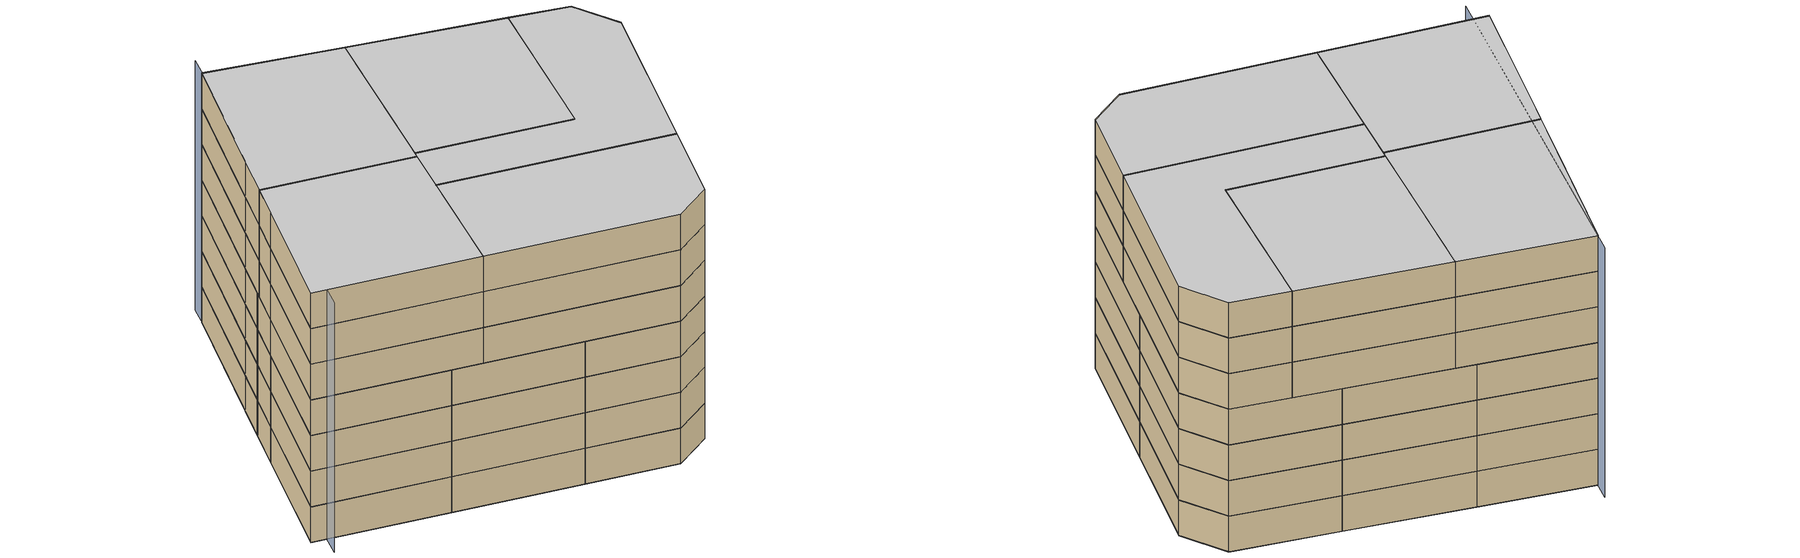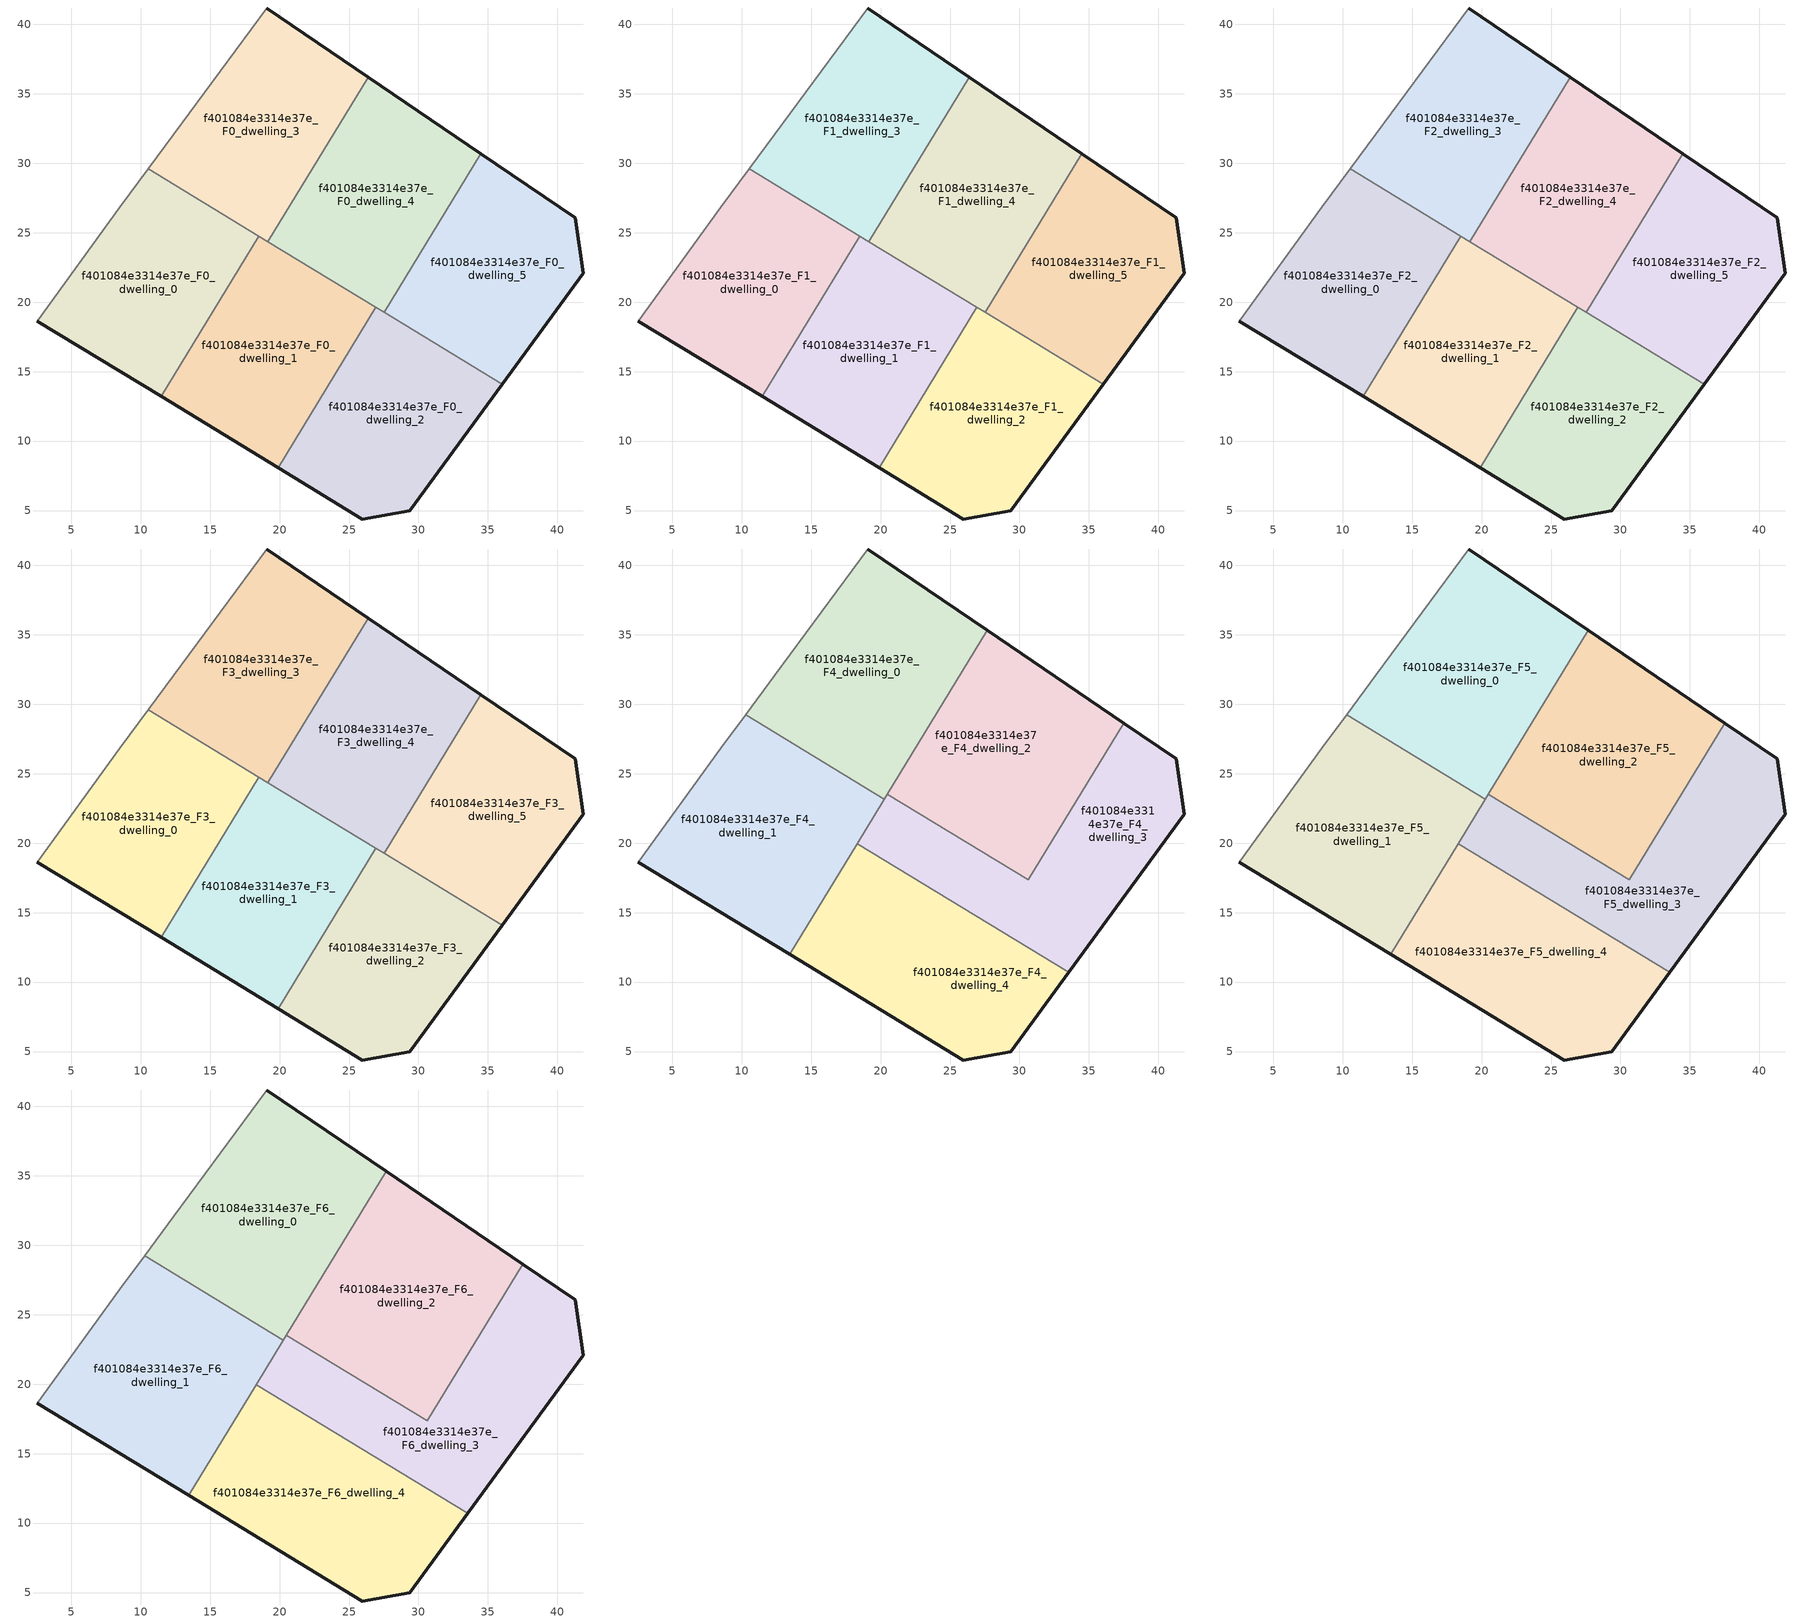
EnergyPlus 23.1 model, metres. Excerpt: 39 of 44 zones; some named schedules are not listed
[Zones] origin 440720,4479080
f401084e3314e37e_F0_dwelling_0
 floor ground (EU_floor_Construction): 11.46,13.21 18.49,24.76 10.54,29.6 8.5,26.84 2.54,18.64 z0
 wall outside (EU_wall_Construction): 11.46,13.21 2.54,18.64 z0:3
 wall to f401084e3314e37e_F0_dwelling_1 (EU_wall_Construction): 18.49,24.76 11.46,13.21 z0:3
 wall adiabatic (EU_wall_Construction): 2.54,18.64 8.5,26.84 10.54,29.6 z0:3
 wall to f401084e3314e37e_F0_dwelling_3 (EU_wall_Construction): 10.54,29.6 18.49,24.76 z0:3
f401084e3314e37e_F0_dwelling_1
 floor ground (EU_floor_Construction): 19.9,8.08 26.93,19.62 18.49,24.76 11.46,13.21 z0
 wall outside (EU_wall_Construction): 19.9,8.08 11.46,13.21 z0:3
 wall to f401084e3314e37e_F0_dwelling_2 (EU_wall_Construction): 26.93,19.62 19.9,8.08 z0:3
 wall to f401084e3314e37e_F0_dwelling_4 (EU_wall_Construction): 19.16,24.35 26.93,19.62 z0:3
 wall to f401084e3314e37e_F0_dwelling_3 (EU_wall_Construction): 18.49,24.76 19.16,24.35 z0:3
f401084e3314e37e_F0_dwelling_2
 floor ground (EU_floor_Construction): 29.39,4.97 36.03,14.08 26.93,19.62 19.9,8.08 25.96,4.39 z0
 wall outside (EU_wall_Construction): 36.03,14.08 29.39,4.97 25.96,4.39 19.9,8.08 z0:3
 wall to f401084e3314e37e_F0_dwelling_5 (EU_wall_Construction): 27.52,19.26 36.03,14.08 z0:3
 wall to f401084e3314e37e_F0_dwelling_4 (EU_wall_Construction): 26.93,19.62 27.52,19.26 z0:3
f401084e3314e37e_F0_dwelling_3
 floor ground (EU_floor_Construction): 19.16,24.35 26.38,36.22 19.08,41.19 12.39,32.11 10.54,29.6 z0
 wall outside (EU_wall_Construction): 19.08,41.19 26.38,36.22 z0:3
 wall to f401084e3314e37e_F0_dwelling_4 (EU_wall_Construction): 26.38,36.22 19.16,24.35 z0:3
 wall adiabatic (EU_wall_Construction): 10.54,29.6 12.39,32.11 19.08,41.19 z0:3
f401084e3314e37e_F0_dwelling_4
 floor ground (EU_floor_Construction): 27.52,19.26 34.49,30.7 26.38,36.22 19.16,24.35 z0
 wall outside (EU_wall_Construction): 26.38,36.22 34.49,30.7 z0:3
 wall to f401084e3314e37e_F0_dwelling_5 (EU_wall_Construction): 34.49,30.7 27.52,19.26 z0:3
f401084e3314e37e_F0_dwelling_5
 floor ground (EU_floor_Construction): 36.03,14.08 41.87,22.1 41.3,26.07 34.49,30.7 27.52,19.26 z0
 wall outside (EU_wall_Construction): 34.49,30.7 41.3,26.07 41.87,22.1 36.03,14.08 z0:3
f401084e3314e37e_F1_dwelling_0
 floor to f401084e3314e37e_F0_dwelling_0 (EU_floor_Construction): 11.46,13.21 18.49,24.76 10.54,29.6 8.5,26.84 2.54,18.64 z3
 wall outside (EU_wall_Construction): 11.46,13.21 2.54,18.64 z3:6
 wall to f401084e3314e37e_F1_dwelling_1 (EU_wall_Construction): 18.49,24.76 11.46,13.21 z3:6
 wall adiabatic (EU_wall_Construction): 2.54,18.64 8.5,26.84 10.54,29.6 z3:6
 wall to f401084e3314e37e_F1_dwelling_3 (EU_wall_Construction): 10.54,29.6 18.49,24.76 z3:6
f401084e3314e37e_F1_dwelling_1
 floor to f401084e3314e37e_F0_dwelling_1 (EU_floor_Construction): 19.9,8.08 26.93,19.62 18.49,24.76 11.46,13.21 z3
 wall outside (EU_wall_Construction): 19.9,8.08 11.46,13.21 z3:6
 wall to f401084e3314e37e_F1_dwelling_2 (EU_wall_Construction): 26.93,19.62 19.9,8.08 z3:6
 wall to f401084e3314e37e_F1_dwelling_4 (EU_wall_Construction): 19.16,24.35 26.93,19.62 z3:6
 wall to f401084e3314e37e_F1_dwelling_3 (EU_wall_Construction): 18.49,24.76 19.16,24.35 z3:6
f401084e3314e37e_F1_dwelling_2
 floor to f401084e3314e37e_F0_dwelling_2 (EU_floor_Construction): 29.39,4.97 36.03,14.08 26.93,19.62 19.9,8.08 25.96,4.39 z3
 wall outside (EU_wall_Construction): 36.03,14.08 29.39,4.97 25.96,4.39 19.9,8.08 z3:6
 wall to f401084e3314e37e_F1_dwelling_5 (EU_wall_Construction): 27.52,19.26 36.03,14.08 z3:6
 wall to f401084e3314e37e_F1_dwelling_4 (EU_wall_Construction): 26.93,19.62 27.52,19.26 z3:6
f401084e3314e37e_F1_dwelling_3
 floor to f401084e3314e37e_F0_dwelling_3 (EU_floor_Construction): 19.16,24.35 26.38,36.22 19.08,41.19 12.39,32.11 10.54,29.6 z3
 wall outside (EU_wall_Construction): 19.08,41.19 26.38,36.22 z3:6
 wall to f401084e3314e37e_F1_dwelling_4 (EU_wall_Construction): 26.38,36.22 19.16,24.35 z3:6
 wall adiabatic (EU_wall_Construction): 10.54,29.6 12.39,32.11 19.08,41.19 z3:6
f401084e3314e37e_F1_dwelling_4
 floor to f401084e3314e37e_F0_dwelling_4 (EU_floor_Construction): 27.52,19.26 34.49,30.7 26.38,36.22 19.16,24.35 z3
 wall outside (EU_wall_Construction): 26.38,36.22 34.49,30.7 z3:6
 wall to f401084e3314e37e_F1_dwelling_5 (EU_wall_Construction): 34.49,30.7 27.52,19.26 z3:6
f401084e3314e37e_F1_dwelling_5
 floor to f401084e3314e37e_F0_dwelling_5 (EU_floor_Construction): 36.03,14.08 41.87,22.1 41.3,26.07 34.49,30.7 27.52,19.26 z3
 wall outside (EU_wall_Construction): 34.49,30.7 41.3,26.07 41.87,22.1 36.03,14.08 z3:6
f401084e3314e37e_F2_dwelling_0
 floor to f401084e3314e37e_F1_dwelling_0 (EU_floor_Construction): 11.46,13.21 18.49,24.76 10.54,29.6 8.5,26.84 2.54,18.64 z6
 wall outside (EU_wall_Construction): 11.46,13.21 2.54,18.64 z6:9
 wall to f401084e3314e37e_F2_dwelling_1 (EU_wall_Construction): 18.49,24.76 11.46,13.21 z6:9
 wall adiabatic (EU_wall_Construction): 2.54,18.64 8.5,26.84 10.54,29.6 z6:9
 wall to f401084e3314e37e_F2_dwelling_3 (EU_wall_Construction): 10.54,29.6 18.49,24.76 z6:9
f401084e3314e37e_F2_dwelling_1
 floor to f401084e3314e37e_F1_dwelling_1 (EU_floor_Construction): 19.9,8.08 26.93,19.62 18.49,24.76 11.46,13.21 z6
 wall outside (EU_wall_Construction): 19.9,8.08 11.46,13.21 z6:9
 wall to f401084e3314e37e_F2_dwelling_2 (EU_wall_Construction): 26.93,19.62 19.9,8.08 z6:9
 wall to f401084e3314e37e_F2_dwelling_4 (EU_wall_Construction): 19.16,24.35 26.93,19.62 z6:9
 wall to f401084e3314e37e_F2_dwelling_3 (EU_wall_Construction): 18.49,24.76 19.16,24.35 z6:9
f401084e3314e37e_F2_dwelling_2
 floor to f401084e3314e37e_F1_dwelling_2 (EU_floor_Construction): 29.39,4.97 36.03,14.08 26.93,19.62 19.9,8.08 25.96,4.39 z6
 wall outside (EU_wall_Construction): 36.03,14.08 29.39,4.97 25.96,4.39 19.9,8.08 z6:9
 wall to f401084e3314e37e_F2_dwelling_5 (EU_wall_Construction): 27.52,19.26 36.03,14.08 z6:9
 wall to f401084e3314e37e_F2_dwelling_4 (EU_wall_Construction): 26.93,19.62 27.52,19.26 z6:9
f401084e3314e37e_F2_dwelling_3
 floor to f401084e3314e37e_F1_dwelling_3 (EU_floor_Construction): 19.16,24.35 26.38,36.22 19.08,41.19 12.39,32.11 10.54,29.6 z6
 wall outside (EU_wall_Construction): 19.08,41.19 26.38,36.22 z6:9
 wall to f401084e3314e37e_F2_dwelling_4 (EU_wall_Construction): 26.38,36.22 19.16,24.35 z6:9
 wall adiabatic (EU_wall_Construction): 10.54,29.6 12.39,32.11 19.08,41.19 z6:9
f401084e3314e37e_F2_dwelling_4
 floor to f401084e3314e37e_F1_dwelling_4 (EU_floor_Construction): 27.52,19.26 34.49,30.7 26.38,36.22 19.16,24.35 z6
 wall outside (EU_wall_Construction): 26.38,36.22 34.49,30.7 z6:9
 wall to f401084e3314e37e_F2_dwelling_5 (EU_wall_Construction): 34.49,30.7 27.52,19.26 z6:9
f401084e3314e37e_F2_dwelling_5
 floor to f401084e3314e37e_F1_dwelling_5 (EU_floor_Construction): 36.03,14.08 41.87,22.1 41.3,26.07 34.49,30.7 27.52,19.26 z6
 wall outside (EU_wall_Construction): 34.49,30.7 41.3,26.07 41.87,22.1 36.03,14.08 z6:9
f401084e3314e37e_F3_dwelling_0
 floor to f401084e3314e37e_F2_dwelling_0 (EU_floor_Construction): 11.46,13.21 18.49,24.76 10.54,29.6 8.5,26.84 2.54,18.64 z9
 wall outside (EU_wall_Construction): 11.46,13.21 2.54,18.64 z9:12
 wall to f401084e3314e37e_F3_dwelling_1 (EU_wall_Construction): 18.49,24.76 11.46,13.21 z9:12
 wall adiabatic (EU_wall_Construction): 2.54,18.64 8.5,26.84 10.54,29.6 z9:12
 wall to f401084e3314e37e_F3_dwelling_3 (EU_wall_Construction): 10.54,29.6 18.49,24.76 z9:12
f401084e3314e37e_F3_dwelling_1
 floor to f401084e3314e37e_F2_dwelling_1 (EU_floor_Construction): 19.9,8.08 26.93,19.62 18.49,24.76 11.46,13.21 z9
 wall outside (EU_wall_Construction): 19.9,8.08 11.46,13.21 z9:12
 wall to f401084e3314e37e_F3_dwelling_2 (EU_wall_Construction): 26.93,19.62 19.9,8.08 z9:12
 wall to f401084e3314e37e_F3_dwelling_4 (EU_wall_Construction): 19.16,24.35 26.93,19.62 z9:12
 wall to f401084e3314e37e_F3_dwelling_3 (EU_wall_Construction): 18.49,24.76 19.16,24.35 z9:12
 ceiling adiabatic (EU_roof_Construction): 20.5,23.54 13.47,11.99 11.46,13.21 18.26,24.39 20.27,23.17 z12
f401084e3314e37e_F3_dwelling_2
 floor to f401084e3314e37e_F2_dwelling_2 (EU_floor_Construction): 29.39,4.97 36.03,14.08 26.93,19.62 19.9,8.08 25.96,4.39 z9
 wall outside (EU_wall_Construction): 36.03,14.08 29.39,4.97 25.96,4.39 19.9,8.08 z9:12
 wall to f401084e3314e37e_F3_dwelling_5 (EU_wall_Construction): 27.52,19.26 36.03,14.08 z9:12
 wall to f401084e3314e37e_F3_dwelling_4 (EU_wall_Construction): 26.93,19.62 27.52,19.26 z9:12
f401084e3314e37e_F3_dwelling_3
 floor to f401084e3314e37e_F2_dwelling_3 (EU_floor_Construction): 19.16,24.35 26.38,36.22 19.08,41.19 12.39,32.11 10.54,29.6 z9
 wall outside (EU_wall_Construction): 19.08,41.19 26.38,36.22 z9:12
 wall to f401084e3314e37e_F3_dwelling_4 (EU_wall_Construction): 26.38,36.22 19.16,24.35 z9:12
 wall adiabatic (EU_wall_Construction): 10.54,29.6 12.39,32.11 19.08,41.19 z9:12
f401084e3314e37e_F3_dwelling_4
 floor to f401084e3314e37e_F2_dwelling_4 (EU_floor_Construction): 27.52,19.26 34.49,30.7 26.38,36.22 19.16,24.35 z9
 wall outside (EU_wall_Construction): 26.38,36.22 34.49,30.7 z9:12
 wall to f401084e3314e37e_F3_dwelling_5 (EU_wall_Construction): 34.49,30.7 27.52,19.26 z9:12
f401084e3314e37e_F3_dwelling_5
 floor to f401084e3314e37e_F2_dwelling_5 (EU_floor_Construction): 36.03,14.08 41.87,22.1 41.3,26.07 34.49,30.7 27.52,19.26 z9
 wall outside (EU_wall_Construction): 34.49,30.7 41.3,26.07 41.87,22.1 36.03,14.08 z9:12
f401084e3314e37e_F4_dwelling_0
 floor to f401084e3314e37e_F3_dwelling_3 (EU_floor_Construction): 19.16,24.35 26.38,36.22 19.08,41.19 12.39,32.11 10.54,29.6 z12
 floor to f401084e3314e37e_F3_dwelling_0 (EU_floor_Construction): 18.26,24.39 18.49,24.76 10.54,29.6 10.28,29.25 z12
 floor to f401084e3314e37e_F3_dwelling_4 (EU_floor_Construction): 20.5,23.54 27.68,35.34 26.38,36.22 19.16,24.35 z12
 floor to f401084e3314e37e_F3_dwelling_1 (EU_floor_Construction): 20.27,23.17 20.5,23.54 18.49,24.76 18.26,24.39 z12
 wall outside (EU_wall_Construction): 19.08,41.19 27.68,35.34 z12:15
 wall adiabatic (EU_wall_Construction): 10.28,29.25 12.39,32.11 19.08,41.19 z12:15
 wall to f401084e3314e37e_F4_dwelling_1 (EU_wall_Construction): 20.27,23.17 10.28,29.25 z12:15
 wall to f401084e3314e37e_F4_dwelling_2 (EU_wall_Construction): 27.68,35.34 20.49,23.54 z12:15
 wall to f401084e3314e37e_F4_dwelling_3 (EU_wall_Construction): 20.49,23.54 20.27,23.17 z12:15
f401084e3314e37e_F4_dwelling_1
 floor to f401084e3314e37e_F3_dwelling_0 (EU_floor_Construction): 11.46,13.21 18.26,24.39 10.28,29.25 8.5,26.84 2.54,18.64 z12
 floor adiabatic (EU_floor_Construction): 13.47,11.99 20.27,23.17 18.26,24.39 11.46,13.21 z12
 wall outside (EU_wall_Construction): 13.47,11.99 2.54,18.64 z12:15
 wall adiabatic (EU_wall_Construction): 2.54,18.64 8.5,26.84 10.28,29.25 z12:15
 wall to f401084e3314e37e_F4_dwelling_4 (EU_wall_Construction): 18.33,19.98 13.47,11.99 z12:15
 wall to f401084e3314e37e_F4_dwelling_3 (EU_wall_Construction): 20.27,23.17 18.33,19.98 z12:15
f401084e3314e37e_F4_dwelling_2
 floor to f401084e3314e37e_F3_dwelling_4 (EU_floor_Construction): 27.52,19.26 34.49,30.7 27.68,35.34 20.5,23.54 z12
 floor to f401084e3314e37e_F3_dwelling_5 (EU_floor_Construction): 30.63,17.37 37.5,28.66 34.49,30.7 27.52,19.26 z12
 wall outside (EU_wall_Construction): 27.68,35.34 37.5,28.66 z12:15
 wall to f401084e3314e37e_F4_dwelling_3 (EU_wall_Construction): 37.5,28.66 30.63,17.37 20.49,23.54 z12:15
f401084e3314e37e_F4_dwelling_3
 floor to f401084e3314e37e_F3_dwelling_2 (EU_floor_Construction): 33.56,10.7 36.03,14.08 26.93,19.62 24.76,16.06 z12
 floor to f401084e3314e37e_F3_dwelling_5 (EU_floor_Construction): 36.03,14.08 41.87,22.1 41.3,26.07 37.5,28.66 30.63,17.37 z12
 floor to f401084e3314e37e_F3_dwelling_1 (EU_floor_Construction): 24.76,16.06 26.93,19.62 20.49,23.54 18.33,19.98 z12
 wall outside (EU_wall_Construction): 37.5,28.66 41.3,26.07 41.87,22.1 33.57,10.7 z12:15
 wall to f401084e3314e37e_F4_dwelling_4 (EU_wall_Construction): 33.57,10.7 18.33,19.98 z12:15
f401084e3314e37e_F4_dwelling_4
 floor to f401084e3314e37e_F3_dwelling_2 (EU_floor_Construction): 29.39,4.97 33.56,10.7 24.76,16.06 19.9,8.08 25.96,4.39 z12
 floor to f401084e3314e37e_F3_dwelling_1 (EU_floor_Construction): 19.9,8.08 24.76,16.06 18.33,19.98 13.47,11.99 z12
 wall outside (EU_wall_Construction): 33.57,10.7 29.39,4.97 25.96,4.39 13.47,11.99 z12:15
f401084e3314e37e_F5_dwelling_0
 floor to f401084e3314e37e_F4_dwelling_0 (EU_floor_Construction): 20.27,23.17 27.68,35.34 19.08,41.19 12.39,32.11 10.28,29.25 z15
 wall outside (EU_wall_Construction): 19.08,41.19 27.68,35.34 z15:18
 wall adiabatic (EU_wall_Construction): 10.28,29.25 12.39,32.11 19.08,41.19 z15:18
 wall to f401084e3314e37e_F5_dwelling_1 (EU_wall_Construction): 20.27,23.17 10.28,29.25 z15:18
 wall to f401084e3314e37e_F5_dwelling_2 (EU_wall_Construction): 27.68,35.34 20.49,23.54 z15:18
 wall to f401084e3314e37e_F5_dwelling_3 (EU_wall_Construction): 20.49,23.54 20.27,23.17 z15:18
f401084e3314e37e_F5_dwelling_1
 floor to f401084e3314e37e_F4_dwelling_1 (EU_floor_Construction): 13.47,11.99 20.27,23.17 10.28,29.25 8.5,26.84 2.54,18.64 z15
 wall outside (EU_wall_Construction): 13.47,11.99 2.54,18.64 z15:18
 wall adiabatic (EU_wall_Construction): 2.54,18.64 8.5,26.84 10.28,29.25 z15:18
 wall to f401084e3314e37e_F5_dwelling_4 (EU_wall_Construction): 18.33,19.98 13.47,11.99 z15:18
 wall to f401084e3314e37e_F5_dwelling_3 (EU_wall_Construction): 20.27,23.17 18.33,19.98 z15:18
f401084e3314e37e_F5_dwelling_2
 floor to f401084e3314e37e_F4_dwelling_2 (EU_floor_Construction): 30.63,17.37 37.5,28.66 27.68,35.34 20.49,23.54 z15
 wall outside (EU_wall_Construction): 27.68,35.34 37.5,28.66 z15:18
 wall to f401084e3314e37e_F5_dwelling_3 (EU_wall_Construction): 37.5,28.66 30.63,17.37 20.49,23.54 z15:18
f401084e3314e37e_F5_dwelling_3
 floor to f401084e3314e37e_F4_dwelling_3 (EU_floor_Construction): 33.57,10.7 41.87,22.1 41.3,26.07 37.5,28.66 30.63,17.37 20.49,23.54 18.33,19.98 z15
 wall outside (EU_wall_Construction): 37.5,28.66 41.3,26.07 41.87,22.1 33.57,10.7 z15:18
 wall to f401084e3314e37e_F5_dwelling_4 (EU_wall_Construction): 33.57,10.7 18.33,19.98 z15:18
f401084e3314e37e_F5_dwelling_4
 floor to f401084e3314e37e_F4_dwelling_4 (EU_floor_Construction): 29.39,4.97 33.57,10.7 18.33,19.98 13.47,11.99 25.96,4.39 z15
 wall outside (EU_wall_Construction): 33.57,10.7 29.39,4.97 25.96,4.39 13.47,11.99 z15:18
f401084e3314e37e_F6_dwelling_0
 floor to f401084e3314e37e_F5_dwelling_0 (EU_floor_Construction): 20.27,23.17 27.68,35.34 19.08,41.19 12.39,32.11 10.28,29.25 z18
 wall outside (EU_wall_Construction): 19.08,41.19 27.68,35.34 z18:21
 wall adiabatic (EU_wall_Construction): 10.28,29.25 12.39,32.11 19.08,41.19 z18:21
 wall to f401084e3314e37e_F6_dwelling_1 (EU_wall_Construction): 20.27,23.17 10.28,29.25 z18:21
 wall to f401084e3314e37e_F6_dwelling_2 (EU_wall_Construction): 27.68,35.34 20.49,23.54 z18:21
 wall to f401084e3314e37e_F6_dwelling_3 (EU_wall_Construction): 20.49,23.54 20.27,23.17 z18:21
 ceiling to f401084e3314e37e_F7_dwelling_0 (EU_floor_Construction): 27.68,35.34 20.27,23.17 10.28,29.25 12.39,32.11 19.08,41.19 z21
f401084e3314e37e_F6_dwelling_1
 floor to f401084e3314e37e_F5_dwelling_1 (EU_floor_Construction): 13.47,11.99 20.27,23.17 10.28,29.25 8.5,26.84 2.54,18.64 z18
 wall outside (EU_wall_Construction): 13.47,11.99 2.54,18.64 z18:21
 wall adiabatic (EU_wall_Construction): 2.54,18.64 8.5,26.84 10.28,29.25 z18:21
 wall to f401084e3314e37e_F6_dwelling_4 (EU_wall_Construction): 18.33,19.98 13.47,11.99 z18:21
 wall to f401084e3314e37e_F6_dwelling_3 (EU_wall_Construction): 20.27,23.17 18.33,19.98 z18:21
 ceiling to f401084e3314e37e_F7_dwelling_1 (EU_floor_Construction): 20.27,23.17 13.47,11.99 2.54,18.64 8.5,26.84 10.28,29.25 z21
f401084e3314e37e_F6_dwelling_2
 floor to f401084e3314e37e_F5_dwelling_2 (EU_floor_Construction): 30.63,17.37 37.5,28.66 27.68,35.34 20.49,23.54 z18
 wall outside (EU_wall_Construction): 27.68,35.34 37.5,28.66 z18:21
 wall to f401084e3314e37e_F6_dwelling_3 (EU_wall_Construction): 37.5,28.66 30.63,17.37 20.49,23.54 z18:21
 ceiling to f401084e3314e37e_F7_dwelling_2 (EU_floor_Construction): 37.5,28.66 30.63,17.37 20.49,23.54 27.68,35.34 z21
f401084e3314e37e_F6_dwelling_3
 floor to f401084e3314e37e_F5_dwelling_3 (EU_floor_Construction): 33.57,10.7 41.87,22.1 41.3,26.07 37.5,28.66 30.63,17.37 20.49,23.54 18.33,19.98 z18
 wall outside (EU_wall_Construction): 37.5,28.66 41.3,26.07 41.87,22.1 33.57,10.7 z18:21
 wall to f401084e3314e37e_F6_dwelling_4 (EU_wall_Construction): 33.57,10.7 18.33,19.98 z18:21
 ceiling to f401084e3314e37e_F7_dwelling_3 (EU_floor_Construction): 41.3,26.07 41.87,22.1 33.57,10.7 18.33,19.98 20.49,23.54 30.63,17.37 37.5,28.66 z21
f401084e3314e37e_F6_dwelling_4
 floor to f401084e3314e37e_F5_dwelling_4 (EU_floor_Construction): 29.39,4.97 33.57,10.7 18.33,19.98 13.47,11.99 25.96,4.39 z18
 wall outside (EU_wall_Construction): 33.57,10.7 29.39,4.97 25.96,4.39 13.47,11.99 z18:21
 ceiling to f401084e3314e37e_F7_dwelling_4 (EU_floor_Construction): 33.57,10.7 29.39,4.97 25.96,4.39 13.47,11.99 18.33,19.98 z21
shading: 8.5,26.84 3.24,18.21 z0:9; 20,42.47 2.66,16.65 z0:21
[Building]
EU S2 Campaign: North Axis=0; Terrain=City; Solar Distribution=FullExterior
[Site:Location]
Madrid: Latitude=40.5; Longitude=-3.5; Time Zone=1; Elevation=609
[SizingPeriod:WeatherFileDays]
AnnualSizingPeriod: Begin Month=1; Begin Day of Month=1; End Month=12; End Day of Month=31; Day of Week for Start Day=Monday; Use Weather File Daylight Saving Period=No; Use Weather File Rain and Snow Indicators=No
[MATERIAL]
EU_InternalMass_Material: Roughness=MediumRough; Thickness=0.1; Conductivity=1; Density=1800; Specific Heat=900; Thermal Absorptance=0.9; Solar Absorptance=0.7; Visible Absorptance=0.7
[MATERIAL:NOMASS] Roughness=MediumRough; Thermal Absorptance=0.9; Solar Absorptance=0.7; Visible Absorptance=0.7
Name | Thermal Resistance
EU_wall_NoMass; EU_roof_NoMass | 2.16768
EU_floor_NoMass | 1.14339
[CONSTRUCTION]
EU_wall_Construction: EU_wall_NoMass
EU_roof_Construction: EU_roof_NoMass
EU_floor_Construction: EU_floor_NoMass
EU_InternalMass_Construction: EU_InternalMass_Material
[ZONE] Type=1; Multiplier=1; Ceiling Height=autocalculate; Floor Area=autocalculate; Part of Total Floor Area=Yes
Name | Volume
f401084e3314e37e_F0_dwelling_0; f401084e3314e37e_F1_dwelling_0; f401084e3314e37e_F2_dwelling_0; f401084e3314e37e_F3_dwelling_0 | 400.782
f401084e3314e37e_F4_dwelling_0; f401084e3314e37e_F5_dwelling_0; f401084e3314e37e_F6_dwelling_0 | 480.94
f401084e3314e37e_F0_dwelling_1; f401084e3314e37e_F1_dwelling_1; f401084e3314e37e_F2_dwelling_1; f401084e3314e37e_F3_dwelling_1 | 400.794
f401084e3314e37e_F4_dwelling_1; f401084e3314e37e_F5_dwelling_1; f401084e3314e37e_F6_dwelling_1; f401084e3314e37e_F4_dwelling_3; f401084e3314e37e_F5_dwelling_3; f401084e3314e37e_F6_dwelling_3 | 480.942
f401084e3314e37e_F0_dwelling_2; f401084e3314e37e_F1_dwelling_2; f401084e3314e37e_F2_dwelling_2; f401084e3314e37e_F3_dwelling_2 | 400.795
f401084e3314e37e_F4_dwelling_2; f401084e3314e37e_F5_dwelling_2; f401084e3314e37e_F6_dwelling_2 | 480.917
f401084e3314e37e_F0_dwelling_3; f401084e3314e37e_F1_dwelling_3; f401084e3314e37e_F2_dwelling_3; f401084e3314e37e_F3_dwelling_3 | 400.765
f401084e3314e37e_F0_dwelling_4; f401084e3314e37e_F1_dwelling_4; f401084e3314e37e_F2_dwelling_4; f401084e3314e37e_F3_dwelling_4 | 400.803
f401084e3314e37e_F4_dwelling_4; f401084e3314e37e_F5_dwelling_4; f401084e3314e37e_F6_dwelling_4 | 480.934
f401084e3314e37e_F0_dwelling_5; f401084e3314e37e_F1_dwelling_5; f401084e3314e37e_F2_dwelling_5; f401084e3314e37e_F3_dwelling_5 | 400.774
[INTERNALMASS] Construction=EU_InternalMass_Construction
Name | Zone or ZoneList | Surface Area
f401084e3314e37e_F0_dwelling_0_EU_InternalMass | f401084e3314e37e_F0_dwelling_0 | 133.594
f401084e3314e37e_F0_dwelling_1_EU_InternalMass | f401084e3314e37e_F0_dwelling_1 | 133.598
f401084e3314e37e_F0_dwelling_2_EU_InternalMass | f401084e3314e37e_F0_dwelling_2 | 133.598
f401084e3314e37e_F0_dwelling_3_EU_InternalMass | f401084e3314e37e_F0_dwelling_3 | 133.588
f401084e3314e37e_F0_dwelling_4_EU_InternalMass | f401084e3314e37e_F0_dwelling_4 | 133.601
f401084e3314e37e_F0_dwelling_5_EU_InternalMass | f401084e3314e37e_F0_dwelling_5 | 133.591
f401084e3314e37e_F1_dwelling_0_EU_InternalMass | f401084e3314e37e_F1_dwelling_0 | 133.594
f401084e3314e37e_F1_dwelling_1_EU_InternalMass | f401084e3314e37e_F1_dwelling_1 | 133.598
f401084e3314e37e_F1_dwelling_2_EU_InternalMass | f401084e3314e37e_F1_dwelling_2 | 133.598
f401084e3314e37e_F1_dwelling_3_EU_InternalMass | f401084e3314e37e_F1_dwelling_3 | 133.588
f401084e3314e37e_F1_dwelling_4_EU_InternalMass | f401084e3314e37e_F1_dwelling_4 | 133.601
f401084e3314e37e_F1_dwelling_5_EU_InternalMass | f401084e3314e37e_F1_dwelling_5 | 133.591
f401084e3314e37e_F2_dwelling_0_EU_InternalMass | f401084e3314e37e_F2_dwelling_0 | 133.594
f401084e3314e37e_F2_dwelling_1_EU_InternalMass | f401084e3314e37e_F2_dwelling_1 | 133.598
f401084e3314e37e_F2_dwelling_2_EU_InternalMass | f401084e3314e37e_F2_dwelling_2 | 133.598
f401084e3314e37e_F2_dwelling_3_EU_InternalMass | f401084e3314e37e_F2_dwelling_3 | 133.588
f401084e3314e37e_F2_dwelling_4_EU_InternalMass | f401084e3314e37e_F2_dwelling_4 | 133.601
f401084e3314e37e_F2_dwelling_5_EU_InternalMass | f401084e3314e37e_F2_dwelling_5 | 133.591
f401084e3314e37e_F3_dwelling_0_EU_InternalMass | f401084e3314e37e_F3_dwelling_0 | 133.594
f401084e3314e37e_F3_dwelling_1_EU_InternalMass | f401084e3314e37e_F3_dwelling_1 | 133.598
f401084e3314e37e_F3_dwelling_2_EU_InternalMass | f401084e3314e37e_F3_dwelling_2 | 133.598
f401084e3314e37e_F3_dwelling_3_EU_InternalMass | f401084e3314e37e_F3_dwelling_3 | 133.588
f401084e3314e37e_F3_dwelling_4_EU_InternalMass | f401084e3314e37e_F3_dwelling_4 | 133.601
f401084e3314e37e_F3_dwelling_5_EU_InternalMass | f401084e3314e37e_F3_dwelling_5 | 133.591
f401084e3314e37e_F4_dwelling_0_EU_InternalMass | f401084e3314e37e_F4_dwelling_0 | 160.313
f401084e3314e37e_F4_dwelling_1_EU_InternalMass | f401084e3314e37e_F4_dwelling_1 | 160.313
f401084e3314e37e_F4_dwelling_2_EU_InternalMass | f401084e3314e37e_F4_dwelling_2 | 160.311
f401084e3314e37e_F4_dwelling_3_EU_InternalMass | f401084e3314e37e_F4_dwelling_3 | 160.314
f401084e3314e37e_F4_dwelling_4_EU_InternalMass | f401084e3314e37e_F4_dwelling_4 | 160.314
f401084e3314e37e_F5_dwelling_0_EU_InternalMass | f401084e3314e37e_F5_dwelling_0 | 160.313
f401084e3314e37e_F5_dwelling_1_EU_InternalMass | f401084e3314e37e_F5_dwelling_1 | 160.313
f401084e3314e37e_F5_dwelling_2_EU_InternalMass | f401084e3314e37e_F5_dwelling_2 | 160.311
f401084e3314e37e_F5_dwelling_3_EU_InternalMass | f401084e3314e37e_F5_dwelling_3 | 160.314
f401084e3314e37e_F5_dwelling_4_EU_InternalMass | f401084e3314e37e_F5_dwelling_4 | 160.314
f401084e3314e37e_F6_dwelling_0_EU_InternalMass | f401084e3314e37e_F6_dwelling_0 | 160.313
f401084e3314e37e_F6_dwelling_1_EU_InternalMass | f401084e3314e37e_F6_dwelling_1 | 160.313
f401084e3314e37e_F6_dwelling_2_EU_InternalMass | f401084e3314e37e_F6_dwelling_2 | 160.311
f401084e3314e37e_F6_dwelling_3_EU_InternalMass | f401084e3314e37e_F6_dwelling_3 | 160.314
f401084e3314e37e_F6_dwelling_4_EU_InternalMass | f401084e3314e37e_F6_dwelling_4 | 160.314
[OTHEREQUIPMENT] Fuel Type=Electricity; Design Level Calculation Method=Watts/Area; Power per Zone Floor Area=1; Fraction Latent=0; Fraction Radiant=0; Fraction Lost=0; Carbon Dioxide Generation Rate=0; EndUse Subcategory=EU_Step8_InternalGains
Name | Zone or ZoneList or Space or SpaceList | Schedule
EU_Step8_InternalGain_f401084e3314e37e_F0_dwelling_0_f000 | f401084e3314e37e_F0_dwelling_0 | EU_Step8_GainSchedule_f401084e3314e37e_F0_dwelling_0_f000
EU_Step8_InternalGain_f401084e3314e37e_F0_dwelling_1_f000 | f401084e3314e37e_F0_dwelling_1 | EU_Step8_GainSchedule_f401084e3314e37e_F0_dwelling_1_f000
EU_Step8_InternalGain_f401084e3314e37e_F0_dwelling_2_f000 | f401084e3314e37e_F0_dwelling_2 | EU_Step8_GainSchedule_f401084e3314e37e_F0_dwelling_2_f000
EU_Step8_InternalGain_f401084e3314e37e_F0_dwelling_3_f000 | f401084e3314e37e_F0_dwelling_3 | EU_Step8_GainSchedule_f401084e3314e37e_F0_dwelling_3_f000
EU_Step8_InternalGain_f401084e3314e37e_F0_dwelling_4_f000 | f401084e3314e37e_F0_dwelling_4 | EU_Step8_GainSchedule_f401084e3314e37e_F0_dwelling_4_f000
EU_Step8_InternalGain_f401084e3314e37e_F0_dwelling_5_f000 | f401084e3314e37e_F0_dwelling_5 | EU_Step8_GainSchedule_f401084e3314e37e_F0_dwelling_5_f000
EU_Step8_InternalGain_f401084e3314e37e_F1_dwelling_0_f000 | f401084e3314e37e_F1_dwelling_0 | EU_Step8_GainSchedule_f401084e3314e37e_F1_dwelling_0_f000
EU_Step8_InternalGain_f401084e3314e37e_F1_dwelling_1_f000 | f401084e3314e37e_F1_dwelling_1 | EU_Step8_GainSchedule_f401084e3314e37e_F1_dwelling_1_f000
EU_Step8_InternalGain_f401084e3314e37e_F1_dwelling_2_f000 | f401084e3314e37e_F1_dwelling_2 | EU_Step8_GainSchedule_f401084e3314e37e_F1_dwelling_2_f000
EU_Step8_InternalGain_f401084e3314e37e_F1_dwelling_3_f000 | f401084e3314e37e_F1_dwelling_3 | EU_Step8_GainSchedule_f401084e3314e37e_F1_dwelling_3_f000
EU_Step8_InternalGain_f401084e3314e37e_F1_dwelling_4_f000 | f401084e3314e37e_F1_dwelling_4 | EU_Step8_GainSchedule_f401084e3314e37e_F1_dwelling_4_f000
EU_Step8_InternalGain_f401084e3314e37e_F1_dwelling_5_f000 | f401084e3314e37e_F1_dwelling_5 | EU_Step8_GainSchedule_f401084e3314e37e_F1_dwelling_5_f000
EU_Step8_InternalGain_f401084e3314e37e_F2_dwelling_0_f000 | f401084e3314e37e_F2_dwelling_0 | EU_Step8_GainSchedule_f401084e3314e37e_F2_dwelling_0_f000
EU_Step8_InternalGain_f401084e3314e37e_F2_dwelling_1_f000 | f401084e3314e37e_F2_dwelling_1 | EU_Step8_GainSchedule_f401084e3314e37e_F2_dwelling_1_f000
EU_Step8_InternalGain_f401084e3314e37e_F2_dwelling_2_f000 | f401084e3314e37e_F2_dwelling_2 | EU_Step8_GainSchedule_f401084e3314e37e_F2_dwelling_2_f000
EU_Step8_InternalGain_f401084e3314e37e_F2_dwelling_3_f000 | f401084e3314e37e_F2_dwelling_3 | EU_Step8_GainSchedule_f401084e3314e37e_F2_dwelling_3_f000
EU_Step8_InternalGain_f401084e3314e37e_F2_dwelling_4_f000 | f401084e3314e37e_F2_dwelling_4 | EU_Step8_GainSchedule_f401084e3314e37e_F2_dwelling_4_f000
EU_Step8_InternalGain_f401084e3314e37e_F2_dwelling_5_f000 | f401084e3314e37e_F2_dwelling_5 | EU_Step8_GainSchedule_f401084e3314e37e_F2_dwelling_5_f000
EU_Step8_InternalGain_f401084e3314e37e_F3_dwelling_0_f000 | f401084e3314e37e_F3_dwelling_0 | EU_Step8_GainSchedule_f401084e3314e37e_F3_dwelling_0_f000
EU_Step8_InternalGain_f401084e3314e37e_F3_dwelling_1_f000 | f401084e3314e37e_F3_dwelling_1 | EU_Step8_GainSchedule_f401084e3314e37e_F3_dwelling_1_f000
EU_Step8_InternalGain_f401084e3314e37e_F3_dwelling_2_f000 | f401084e3314e37e_F3_dwelling_2 | EU_Step8_GainSchedule_f401084e3314e37e_F3_dwelling_2_f000
EU_Step8_InternalGain_f401084e3314e37e_F3_dwelling_3_f000 | f401084e3314e37e_F3_dwelling_3 | EU_Step8_GainSchedule_f401084e3314e37e_F3_dwelling_3_f000
EU_Step8_InternalGain_f401084e3314e37e_F3_dwelling_4_f000 | f401084e3314e37e_F3_dwelling_4 | EU_Step8_GainSchedule_f401084e3314e37e_F3_dwelling_4_f000
EU_Step8_InternalGain_f401084e3314e37e_F3_dwelling_5_f000 | f401084e3314e37e_F3_dwelling_5 | EU_Step8_GainSchedule_f401084e3314e37e_F3_dwelling_5_f000
EU_Step8_InternalGain_f401084e3314e37e_F4_dwelling_0_f000 | f401084e3314e37e_F4_dwelling_0 | EU_Step8_GainSchedule_f401084e3314e37e_F4_dwelling_0_f000
EU_Step8_InternalGain_f401084e3314e37e_F4_dwelling_1_f000 | f401084e3314e37e_F4_dwelling_1 | EU_Step8_GainSchedule_f401084e3314e37e_F4_dwelling_1_f000
EU_Step8_InternalGain_f401084e3314e37e_F4_dwelling_2_f000 | f401084e3314e37e_F4_dwelling_2 | EU_Step8_GainSchedule_f401084e3314e37e_F4_dwelling_2_f000
EU_Step8_InternalGain_f401084e3314e37e_F4_dwelling_3_f000 | f401084e3314e37e_F4_dwelling_3 | EU_Step8_GainSchedule_f401084e3314e37e_F4_dwelling_3_f000
EU_Step8_InternalGain_f401084e3314e37e_F4_dwelling_4_f000 | f401084e3314e37e_F4_dwelling_4 | EU_Step8_GainSchedule_f401084e3314e37e_F4_dwelling_4_f000
EU_Step8_InternalGain_f401084e3314e37e_F5_dwelling_0_f000 | f401084e3314e37e_F5_dwelling_0 | EU_Step8_GainSchedule_f401084e3314e37e_F5_dwelling_0_f000
EU_Step8_InternalGain_f401084e3314e37e_F5_dwelling_1_f000 | f401084e3314e37e_F5_dwelling_1 | EU_Step8_GainSchedule_f401084e3314e37e_F5_dwelling_1_f000
EU_Step8_InternalGain_f401084e3314e37e_F5_dwelling_2_f000 | f401084e3314e37e_F5_dwelling_2 | EU_Step8_GainSchedule_f401084e3314e37e_F5_dwelling_2_f000
EU_Step8_InternalGain_f401084e3314e37e_F5_dwelling_3_f000 | f401084e3314e37e_F5_dwelling_3 | EU_Step8_GainSchedule_f401084e3314e37e_F5_dwelling_3_f000
EU_Step8_InternalGain_f401084e3314e37e_F5_dwelling_4_f000 | f401084e3314e37e_F5_dwelling_4 | EU_Step8_GainSchedule_f401084e3314e37e_F5_dwelling_4_f000
EU_Step8_InternalGain_f401084e3314e37e_F6_dwelling_0_f000 | f401084e3314e37e_F6_dwelling_0 | EU_Step8_GainSchedule_f401084e3314e37e_F6_dwelling_0_f000
EU_Step8_InternalGain_f401084e3314e37e_F6_dwelling_1_f000 | f401084e3314e37e_F6_dwelling_1 | EU_Step8_GainSchedule_f401084e3314e37e_F6_dwelling_1_f000
EU_Step8_InternalGain_f401084e3314e37e_F6_dwelling_2_f000 | f401084e3314e37e_F6_dwelling_2 | EU_Step8_GainSchedule_f401084e3314e37e_F6_dwelling_2_f000
EU_Step8_InternalGain_f401084e3314e37e_F6_dwelling_3_f000 | f401084e3314e37e_F6_dwelling_3 | EU_Step8_GainSchedule_f401084e3314e37e_F6_dwelling_3_f000
EU_Step8_InternalGain_f401084e3314e37e_F6_dwelling_4_f000 | f401084e3314e37e_F6_dwelling_4 | EU_Step8_GainSchedule_f401084e3314e37e_F6_dwelling_4_f000
[ZONEVENTILATION:DESIGNFLOWRATE] Schedule=EU_AlwaysOn; Design Flow Rate Calculation Method=AirChanges/Hour; Air Changes per Hour=0.480546; Ventilation Type=Natural; Fan Pressure Rise=0; Fan Total Efficiency=1; Constant Term Coefficient=1; Temperature Term Coefficient=0; Velocity Term Coefficient=0; Velocity Squared Term Coefficient=0; Minimum Indoor Temperature=-100; Maximum Indoor Temperature=100; Delta Temperature=-100; Minimum Outdoor Temperature=-100; Maximum Outdoor Temperature=100; Maximum Wind Speed=40
Name | Zone or ZoneList or Space or SpaceList
EU_ConstantAir_f401084e3314e37e_F0_dwelling_0 | f401084e3314e37e_F0_dwelling_0
EU_ConstantAir_f401084e3314e37e_F0_dwelling_1 | f401084e3314e37e_F0_dwelling_1
EU_ConstantAir_f401084e3314e37e_F0_dwelling_2 | f401084e3314e37e_F0_dwelling_2
EU_ConstantAir_f401084e3314e37e_F0_dwelling_3 | f401084e3314e37e_F0_dwelling_3
EU_ConstantAir_f401084e3314e37e_F0_dwelling_4 | f401084e3314e37e_F0_dwelling_4
EU_ConstantAir_f401084e3314e37e_F0_dwelling_5 | f401084e3314e37e_F0_dwelling_5
EU_ConstantAir_f401084e3314e37e_F1_dwelling_0 | f401084e3314e37e_F1_dwelling_0
EU_ConstantAir_f401084e3314e37e_F1_dwelling_1 | f401084e3314e37e_F1_dwelling_1
EU_ConstantAir_f401084e3314e37e_F1_dwelling_2 | f401084e3314e37e_F1_dwelling_2
EU_ConstantAir_f401084e3314e37e_F1_dwelling_3 | f401084e3314e37e_F1_dwelling_3
EU_ConstantAir_f401084e3314e37e_F1_dwelling_4 | f401084e3314e37e_F1_dwelling_4
EU_ConstantAir_f401084e3314e37e_F1_dwelling_5 | f401084e3314e37e_F1_dwelling_5
EU_ConstantAir_f401084e3314e37e_F2_dwelling_0 | f401084e3314e37e_F2_dwelling_0
EU_ConstantAir_f401084e3314e37e_F2_dwelling_1 | f401084e3314e37e_F2_dwelling_1
EU_ConstantAir_f401084e3314e37e_F2_dwelling_2 | f401084e3314e37e_F2_dwelling_2
EU_ConstantAir_f401084e3314e37e_F2_dwelling_3 | f401084e3314e37e_F2_dwelling_3
EU_ConstantAir_f401084e3314e37e_F2_dwelling_4 | f401084e3314e37e_F2_dwelling_4
EU_ConstantAir_f401084e3314e37e_F2_dwelling_5 | f401084e3314e37e_F2_dwelling_5
EU_ConstantAir_f401084e3314e37e_F3_dwelling_0 | f401084e3314e37e_F3_dwelling_0
EU_ConstantAir_f401084e3314e37e_F3_dwelling_1 | f401084e3314e37e_F3_dwelling_1
EU_ConstantAir_f401084e3314e37e_F3_dwelling_2 | f401084e3314e37e_F3_dwelling_2
EU_ConstantAir_f401084e3314e37e_F3_dwelling_3 | f401084e3314e37e_F3_dwelling_3
EU_ConstantAir_f401084e3314e37e_F3_dwelling_4 | f401084e3314e37e_F3_dwelling_4
EU_ConstantAir_f401084e3314e37e_F3_dwelling_5 | f401084e3314e37e_F3_dwelling_5
EU_ConstantAir_f401084e3314e37e_F4_dwelling_0 | f401084e3314e37e_F4_dwelling_0
EU_ConstantAir_f401084e3314e37e_F4_dwelling_1 | f401084e3314e37e_F4_dwelling_1
EU_ConstantAir_f401084e3314e37e_F4_dwelling_2 | f401084e3314e37e_F4_dwelling_2
EU_ConstantAir_f401084e3314e37e_F4_dwelling_3 | f401084e3314e37e_F4_dwelling_3
EU_ConstantAir_f401084e3314e37e_F4_dwelling_4 | f401084e3314e37e_F4_dwelling_4
EU_ConstantAir_f401084e3314e37e_F5_dwelling_0 | f401084e3314e37e_F5_dwelling_0
EU_ConstantAir_f401084e3314e37e_F5_dwelling_1 | f401084e3314e37e_F5_dwelling_1
EU_ConstantAir_f401084e3314e37e_F5_dwelling_2 | f401084e3314e37e_F5_dwelling_2
EU_ConstantAir_f401084e3314e37e_F5_dwelling_3 | f401084e3314e37e_F5_dwelling_3
EU_ConstantAir_f401084e3314e37e_F5_dwelling_4 | f401084e3314e37e_F5_dwelling_4
EU_ConstantAir_f401084e3314e37e_F6_dwelling_0 | f401084e3314e37e_F6_dwelling_0
EU_ConstantAir_f401084e3314e37e_F6_dwelling_1 | f401084e3314e37e_F6_dwelling_1
EU_ConstantAir_f401084e3314e37e_F6_dwelling_2 | f401084e3314e37e_F6_dwelling_2
EU_ConstantAir_f401084e3314e37e_F6_dwelling_3 | f401084e3314e37e_F6_dwelling_3
EU_ConstantAir_f401084e3314e37e_F6_dwelling_4 | f401084e3314e37e_F6_dwelling_4
[HVACTEMPLATE:ZONE:IDEALLOADSAIRSYSTEM] System Availability Schedule=EU_AlwaysOn; Maximum Heating Supply Air Temperature=50; Minimum Cooling Supply Air Temperature=13; Maximum Heating Supply Air Humidity Ratio=0.0156; Minimum Cooling Supply Air Humidity Ratio=0.0077; Heating Limit=NoLimit; Cooling Limit=NoLimit; Heating Availability Schedule=EU_AlwaysOn; Cooling Availability Schedule=EU_CoolingOff; Dehumidification Control Type=ConstantSensibleHeatRatio; Cooling Sensible Heat Ratio=0.7; Dehumidification Setpoint=60; Humidification Control Type=None; Humidification Setpoint=30; Outdoor Air Method=None; Outdoor Air Flow Rate per Person=0.00944; Outdoor Air Flow Rate per Zone Floor Area=0; Outdoor Air Flow Rate per Zone=0; Demand Controlled Ventilation Type=None; Outdoor Air Economizer Type=NoEconomizer; Heat Recovery Type=None; Sensible Heat Recovery Effectiveness=0.7; Latent Heat Recovery Effectiveness=0.65
Name | Template Thermostat
f401084e3314e37e_F0_dwelling_0 | EU_HeatOnly_f401084e3314e37e_F0_dwelling_0
f401084e3314e37e_F0_dwelling_1 | EU_HeatOnly_f401084e3314e37e_F0_dwelling_1
f401084e3314e37e_F0_dwelling_2 | EU_HeatOnly_f401084e3314e37e_F0_dwelling_2
f401084e3314e37e_F0_dwelling_3 | EU_HeatOnly_f401084e3314e37e_F0_dwelling_3
f401084e3314e37e_F0_dwelling_4 | EU_HeatOnly_f401084e3314e37e_F0_dwelling_4
f401084e3314e37e_F0_dwelling_5 | EU_HeatOnly_f401084e3314e37e_F0_dwelling_5
f401084e3314e37e_F1_dwelling_0 | EU_HeatOnly_f401084e3314e37e_F1_dwelling_0
f401084e3314e37e_F1_dwelling_1 | EU_HeatOnly_f401084e3314e37e_F1_dwelling_1
f401084e3314e37e_F1_dwelling_2 | EU_HeatOnly_f401084e3314e37e_F1_dwelling_2
f401084e3314e37e_F1_dwelling_3 | EU_HeatOnly_f401084e3314e37e_F1_dwelling_3
f401084e3314e37e_F1_dwelling_4 | EU_HeatOnly_f401084e3314e37e_F1_dwelling_4
f401084e3314e37e_F1_dwelling_5 | EU_HeatOnly_f401084e3314e37e_F1_dwelling_5
f401084e3314e37e_F2_dwelling_0 | EU_HeatOnly_f401084e3314e37e_F2_dwelling_0
f401084e3314e37e_F2_dwelling_1 | EU_HeatOnly_f401084e3314e37e_F2_dwelling_1
f401084e3314e37e_F2_dwelling_2 | EU_HeatOnly_f401084e3314e37e_F2_dwelling_2
f401084e3314e37e_F2_dwelling_3 | EU_HeatOnly_f401084e3314e37e_F2_dwelling_3
f401084e3314e37e_F2_dwelling_4 | EU_HeatOnly_f401084e3314e37e_F2_dwelling_4
f401084e3314e37e_F2_dwelling_5 | EU_HeatOnly_f401084e3314e37e_F2_dwelling_5
f401084e3314e37e_F3_dwelling_0 | EU_HeatOnly_f401084e3314e37e_F3_dwelling_0
f401084e3314e37e_F3_dwelling_1 | EU_HeatOnly_f401084e3314e37e_F3_dwelling_1
f401084e3314e37e_F3_dwelling_2 | EU_HeatOnly_f401084e3314e37e_F3_dwelling_2
f401084e3314e37e_F3_dwelling_3 | EU_HeatOnly_f401084e3314e37e_F3_dwelling_3
f401084e3314e37e_F3_dwelling_4 | EU_HeatOnly_f401084e3314e37e_F3_dwelling_4
f401084e3314e37e_F3_dwelling_5 | EU_HeatOnly_f401084e3314e37e_F3_dwelling_5
f401084e3314e37e_F4_dwelling_0 | EU_HeatOnly_f401084e3314e37e_F4_dwelling_0
f401084e3314e37e_F4_dwelling_1 | EU_HeatOnly_f401084e3314e37e_F4_dwelling_1
f401084e3314e37e_F4_dwelling_2 | EU_HeatOnly_f401084e3314e37e_F4_dwelling_2
f401084e3314e37e_F4_dwelling_3 | EU_HeatOnly_f401084e3314e37e_F4_dwelling_3
f401084e3314e37e_F4_dwelling_4 | EU_HeatOnly_f401084e3314e37e_F4_dwelling_4
f401084e3314e37e_F5_dwelling_0 | EU_HeatOnly_f401084e3314e37e_F5_dwelling_0
f401084e3314e37e_F5_dwelling_1 | EU_HeatOnly_f401084e3314e37e_F5_dwelling_1
f401084e3314e37e_F5_dwelling_2 | EU_HeatOnly_f401084e3314e37e_F5_dwelling_2
f401084e3314e37e_F5_dwelling_3 | EU_HeatOnly_f401084e3314e37e_F5_dwelling_3
f401084e3314e37e_F5_dwelling_4 | EU_HeatOnly_f401084e3314e37e_F5_dwelling_4
f401084e3314e37e_F6_dwelling_0 | EU_HeatOnly_f401084e3314e37e_F6_dwelling_0
f401084e3314e37e_F6_dwelling_1 | EU_HeatOnly_f401084e3314e37e_F6_dwelling_1
f401084e3314e37e_F6_dwelling_2 | EU_HeatOnly_f401084e3314e37e_F6_dwelling_2
f401084e3314e37e_F6_dwelling_3 | EU_HeatOnly_f401084e3314e37e_F6_dwelling_3
f401084e3314e37e_F6_dwelling_4 | EU_HeatOnly_f401084e3314e37e_F6_dwelling_4
[SIZING:ZONE] Zone Cooling Design Supply Air Temperature Input Method=SupplyAirTemperature; Zone Cooling Design Supply Air Temperature=13; Zone Heating Design Supply Air Temperature Input Method=SupplyAirTemperature; Zone Heating Design Supply Air Temperature=50; Zone Cooling Design Supply Air Humidity Ratio=0.008; Zone Heating Design Supply Air Humidity Ratio=0.008; Cooling Design Air Flow Method=DesignDay; Cooling Design Air Flow Rate=0; Cooling Minimum Air Flow per Zone Floor Area=0.000762; Cooling Minimum Air Flow=0; Cooling Minimum Air Flow Fraction=0.2; Heating Design Air Flow Method=DesignDay; Heating Design Air Flow Rate=0; Heating Maximum Air Flow per Zone Floor Area=0.002032; Heating Maximum Air Flow=0.141576; Heating Maximum Air Flow Fraction=0.3; Account for Dedicated Outdoor Air System=No; Dedicated Outdoor Air System Control Strategy=NeutralSupplyAir; Dedicated Outdoor Air Low Setpoint Temperature for Design=autosize; Dedicated Outdoor Air High Setpoint Temperature for Design=autosize; Zone Load Sizing Method=Sensible Load Only No Latent Load; Zone Latent Cooling Design Supply Air Humidity Ratio Input Method=HumidityRatioDifference; Zone Cooling Design Supply Air Humidity Ratio Difference=0.005; Zone Latent Heating Design Supply Air Humidity Ratio Input Method=HumidityRatioDifference; Zone Humidification Design Supply Air Humidity Ratio Difference=0.005
f401084e3314e37e_F0_dwelling_0; f401084e3314e37e_F0_dwelling_1; f401084e3314e37e_F0_dwelling_2; f401084e3314e37e_F0_dwelling_3; f401084e3314e37e_F0_dwelling_4; f401084e3314e37e_F0_dwelling_5; f401084e3314e37e_F1_dwelling_0; f401084e3314e37e_F1_dwelling_1; f401084e3314e37e_F1_dwelling_2; f401084e3314e37e_F1_dwelling_3; f401084e3314e37e_F1_dwelling_4; f401084e3314e37e_F1_dwelling_5; f401084e3314e37e_F2_dwelling_0; f401084e3314e37e_F2_dwelling_1; f401084e3314e37e_F2_dwelling_2; f401084e3314e37e_F2_dwelling_3; f401084e3314e37e_F2_dwelling_4; f401084e3314e37e_F2_dwelling_5; f401084e3314e37e_F3_dwelling_0; f401084e3314e37e_F3_dwelling_1; f401084e3314e37e_F3_dwelling_2; f401084e3314e37e_F3_dwelling_3; f401084e3314e37e_F3_dwelling_4; f401084e3314e37e_F3_dwelling_5; f401084e3314e37e_F4_dwelling_0; f401084e3314e37e_F4_dwelling_1; f401084e3314e37e_F4_dwelling_2; f401084e3314e37e_F4_dwelling_3; f401084e3314e37e_F4_dwelling_4; f401084e3314e37e_F5_dwelling_0; f401084e3314e37e_F5_dwelling_1; f401084e3314e37e_F5_dwelling_2; f401084e3314e37e_F5_dwelling_3; f401084e3314e37e_F5_dwelling_4; f401084e3314e37e_F6_dwelling_0; f401084e3314e37e_F6_dwelling_1; f401084e3314e37e_F6_dwelling_2; f401084e3314e37e_F6_dwelling_3; f401084e3314e37e_F6_dwelling_4
[SCHEDULE:FILE] Column Number=1; Rows to Skip at Top=0; Number of Hours of Data=8760; Column Separator=Comma; Interpolate to Timestep=No; Minutes per Item=60; Adjust Schedule for Daylight Savings=Yes
Name | File
EU_Step8_GainSchedule_f401084e3314e37e_F0_dwelling_0_f000 | ../../schedules/f401084e3314e37e/f401084e3314e37e_F0_dwelling_0_f000_gain.csv
EU_Step8_GainSchedule_f401084e3314e37e_F0_dwelling_1_f000 | ../../schedules/f401084e3314e37e/f401084e3314e37e_F0_dwelling_1_f000_gain.csv
EU_Step8_GainSchedule_f401084e3314e37e_F0_dwelling_2_f000 | ../../schedules/f401084e3314e37e/f401084e3314e37e_F0_dwelling_2_f000_gain.csv
